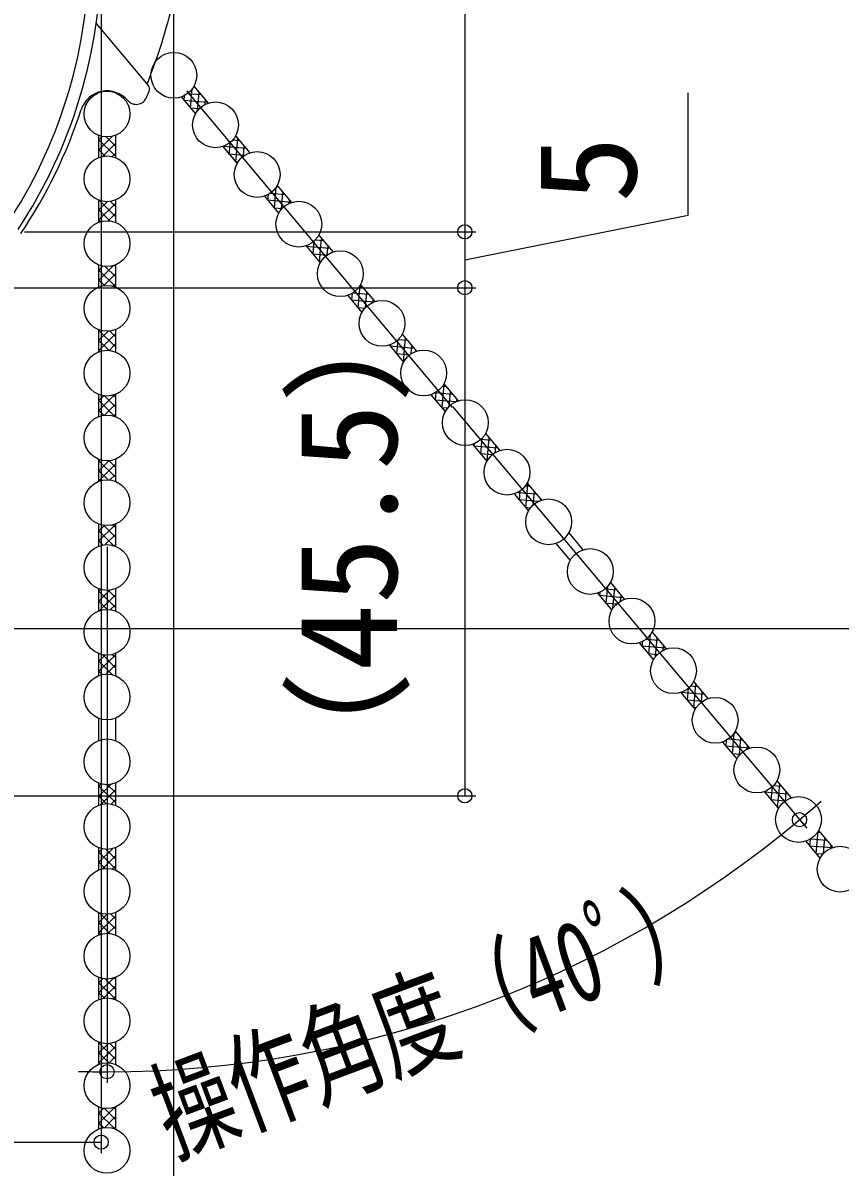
# Model space of a CAD drawing. Units: millimetres, scale not verified. Extents: x -525 to 525, y -783 to 778.
# Drawn here: x -174 to -100.8, y 289.2 to 391.6 of the extents above; entities that cross this region are included whole.
import ezdxf
from ezdxf.enums import TextEntityAlignment as Align

# ---------------------------------------------------------------- set-up
doc = ezdxf.new("R2010")
doc.units = ezdxf.units.MM
doc.header["$LTSCALE"] = 4
for name, color, linetype in [('0-2_YKK_11', 7, 'Continuous'), ('0-5_YKK_13', 4, 'Continuous'), ('0-7_YKK_D', 6, 'Continuous'), ('0-9_YSS_K', 3, 'Continuous')]:
    doc.layers.add(name, color=color, linetype=linetype)
doc.styles.add('ＭＳ ゴシック', font='')
doc.styles.get('ＭＳ ゴシック').set_extended_font_data('MS Gothic')

msp = doc.modelspace()

# ---------------------------------------------------------------- linework, layer by layer
at = {"layer": '0-2_YKK_11'}
for radius, start, end in [(43.9, 327.37281, 0), (45, 326.59444, 360)]:
    msp.add_arc((-212, 397.9), radius, start, end, dxfattribs=at)
at = {"layer": '0-5_YKK_13'}
for p, q in [((-167.448, 391.569), (-162.784, 386.012)), ((-162.887, 386.135), (-162.855, 386.22)), ((-159.236, 385.304), (-158.069, 385.201)), ((-158.992, 383.968), (-158.839, 385.711)), ((-158.719, 385.896), (-158.646, 385.889)), ((-158.692, 385.944), (-157.416, 384.424)), ((-158.373, 383.75), (-158.23, 385.393)), ((-159.841, 384.98), (-158.565, 383.46)), ((-159.605, 384.698), (-157.492, 384.514)), ((-159.569, 384.656), (-159.529, 385.114)), ((-157.687, 384.311), (-157.652, 384.705)), ((-159.028, 384.011), (-158.205, 383.939)), ((-167.226, 381.542), (-167.226, 379.558)), ((-167.226, 380.221), (-165.989, 381.459)), ((-167.226, 381.119), (-166.901, 381.445)), ((-167.226, 381.175), (-165.726, 379.675)), ((-166.555, 381.402), (-165.726, 380.573)), ((-165.778, 381.523), (-165.726, 381.471)), ((-165.726, 381.542), (-165.726, 379.558)), ((-154.963, 381.501), (-153.688, 379.981)), ((-154.951, 379.152), (-154.766, 381.266)), ((-167.226, 380.277), (-166.643, 379.693)), ((-166.892, 379.657), (-165.726, 380.823)), ((-156.113, 380.536), (-154.837, 379.016)), ((-156.106, 380.528), (-156.105, 380.539)), ((-156.041, 380.562), (-154.028, 380.386)), ((-155.528, 379.84), (-155.434, 380.921)), ((-155.223, 381.128), (-154.605, 381.074)), ((-154.268, 379.676), (-154.189, 380.578)), ((-166.006, 379.645), (-165.726, 379.925)), ((-155.564, 379.883), (-154.148, 379.759)), ((-154.987, 379.195), (-154.742, 379.174)), ((-151.235, 377.058), (-149.96, 375.538)), ((-152.384, 376.093), (-151.109, 374.573)), ((-152.065, 375.713), (-152.017, 376.258)), ((-151.843, 376.37), (-150.565, 376.258)), ((-151.488, 375.025), (-151.322, 376.912)), ((-151.292, 376.959), (-151.142, 376.946)), ((-150.858, 374.936), (-150.725, 376.45)), ((-167.226, 375.742), (-167.226, 373.758)), ((-167.226, 375.731), (-167.219, 375.739)), ((-167.226, 374.833), (-166.459, 375.6)), ((-167.226, 373.935), (-165.726, 375.435)), ((-167.155, 375.716), (-165.726, 374.287)), ((-166.165, 375.624), (-165.726, 375.185)), ((-165.726, 375.742), (-165.726, 373.758)), ((-152.101, 375.755), (-149.987, 375.57)), ((-151.523, 375.067), (-150.796, 375.004)), ((-150.175, 375.451), (-150.148, 375.762)), ((-167.226, 374.889), (-166.221, 373.884)), ((-167.226, 373.991), (-167.053, 373.817)), ((-166.366, 373.897), (-165.726, 374.537)), ((-148.024, 370.897), (-147.92, 372.085)), ((-147.811, 372.193), (-147.101, 372.131)), ((-147.507, 372.615), (-146.232, 371.095)), ((-147.447, 370.209), (-147.262, 372.322)), ((-148.656, 371.65), (-147.381, 370.13)), ((-148.637, 371.628), (-146.524, 371.443)), ((-148.601, 371.585), (-148.594, 371.672)), ((-148.06, 370.94), (-146.761, 370.826)), ((-146.755, 370.831), (-146.685, 371.635)), ((-167.226, 369.942), (-167.226, 367.958)), ((-167.226, 368.547), (-165.887, 369.887)), ((-165.833, 369.904), (-165.726, 369.797)), ((-165.726, 369.942), (-165.726, 367.958)), ((-147.483, 370.252), (-147.318, 370.238)), ((-167.226, 369.445), (-166.839, 369.832)), ((-167.226, 369.501), (-165.726, 368.001)), ((-166.801, 368.074), (-165.726, 369.149)), ((-166.634, 369.806), (-165.726, 368.899)), ((-167.226, 368.603), (-166.71, 368.087)), ((-165.947, 368.03), (-165.726, 368.251)), ((-143.983, 366.082), (-143.805, 368.126)), ((-143.868, 368.023), (-143.638, 368.003)), ((-143.779, 368.171), (-142.504, 366.651)), ((-144.928, 367.207), (-143.653, 365.687)), ((-144.597, 366.812), (-142.554, 366.634)), ((-144.561, 366.77), (-144.505, 367.405)), ((-144.455, 367.437), (-143.061, 367.315)), ((-143.343, 366.114), (-143.221, 367.507)), ((-142.664, 366.59), (-142.644, 366.819)), ((-144.019, 366.124), (-143.385, 366.069)), ((-167.226, 364.142), (-167.226, 362.158)), ((-167.226, 364.057), (-167.164, 364.119)), ((-167.226, 364.113), (-165.726, 362.613)), ((-167.226, 363.159), (-166.383, 364.002)), ((-167.226, 362.261), (-165.726, 363.761)), ((-166.23, 364.015), (-165.726, 363.511)), ((-165.726, 364.142), (-165.726, 362.158)), ((-140.051, 363.728), (-138.775, 362.208)), ((-167.226, 363.215), (-166.305, 362.293)), ((-166.297, 362.292), (-165.726, 362.863)), ((-141.2, 362.764), (-139.924, 361.244)), ((-141.097, 362.642), (-141.083, 362.808)), ((-140.52, 361.954), (-140.406, 363.254)), ((-140.402, 363.258), (-139.597, 363.188)), ((-139.943, 361.266), (-139.758, 363.379)), ((-167.226, 362.317), (-167.11, 362.2)), ((-141.133, 362.685), (-139.02, 362.5)), ((-140.556, 361.997), (-139.369, 361.893)), ((-139.243, 361.982), (-139.181, 362.691)), ((-139.979, 361.309), (-139.892, 361.301)), ((-136.479, 357.139), (-136.294, 359.252)), ((-136.445, 359.087), (-136.134, 359.06)), ((-136.323, 359.285), (-135.047, 357.765)), ((-167.226, 358.342), (-167.226, 356.358)), ((-167.226, 356.873), (-165.776, 358.324)), ((-167.226, 357.771), (-166.775, 358.222)), ((-167.226, 357.827), (-165.777, 356.377)), ((-166.716, 358.214), (-165.726, 357.225)), ((-165.89, 358.286), (-165.726, 358.123)), ((-165.726, 358.342), (-165.726, 356.358)), ((-137.472, 358.321), (-136.196, 356.801)), ((-137.092, 357.869), (-135.207, 357.704)), ((-137.072, 358.505), (-135.556, 358.372)), ((-137.057, 357.827), (-136.993, 358.555)), ((-135.829, 357.287), (-135.717, 358.564)), ((-135.153, 357.727), (-135.14, 357.876)), ((-167.226, 356.928), (-166.776, 356.478)), ((-166.715, 356.486), (-165.726, 357.475)), ((-165.889, 356.414), (-165.726, 356.577)), ((-136.515, 357.181), (-135.971, 357.134)), ((-132.594, 354.842), (-131.319, 353.322)), ((-133.744, 353.878), (-132.468, 352.358)), ((-133.629, 353.742), (-131.516, 353.557)), ((-133.593, 353.699), (-133.572, 353.944)), ((-133.016, 353.011), (-132.892, 354.428)), ((-132.996, 354.324), (-132.093, 354.245)), ((-132.43, 352.426), (-132.254, 354.436)), ((-131.731, 353.131), (-131.677, 353.748)), ((-167.226, 352.542), (-167.226, 350.558)), ((-167.226, 352.383), (-167.109, 352.5)), ((-165.726, 352.542), (-165.726, 350.558)), ((-133.052, 353.054), (-131.973, 352.959)), ((-167.226, 352.438), (-165.726, 350.938)), ((-167.226, 351.485), (-166.304, 352.407)), ((-167.226, 350.587), (-165.726, 352.087)), ((-167.226, 351.54), (-166.384, 350.698)), ((-166.298, 352.408), (-165.726, 351.836)), ((-132.475, 352.366), (-132.464, 352.365)), ((-167.226, 350.642), (-167.165, 350.581)), ((-166.23, 350.685), (-165.726, 351.188)), ((-130.015, 349.435), (-128.74, 347.915)), ((-129.696, 349.573), (-128.052, 349.429)), ((-129.552, 348.883), (-129.48, 349.707)), ((-129.025, 350.152), (-128.63, 350.117)), ((-128.975, 348.196), (-128.79, 350.309)), ((-128.866, 350.399), (-127.591, 348.879)), ((-128.315, 348.455), (-128.213, 349.621)), ((-129.588, 348.926), (-127.847, 348.774)), ((-127.642, 348.861), (-127.636, 348.933)), ((-129.011, 348.238), (-128.554, 348.198)), ((-167.226, 346.742), (-167.226, 344.758)), ((-167.226, 345.198), (-165.726, 346.698)), ((-167.226, 346.096), (-166.709, 346.613)), ((-166.802, 346.626), (-165.726, 345.55)), ((-165.948, 346.669), (-165.726, 346.448)), ((-165.726, 346.742), (-165.726, 344.758)), ((-167.226, 346.152), (-165.888, 344.814)), ((-166.633, 344.894), (-165.726, 345.8)), ((-125.138, 345.956), (-123.863, 344.436)), ((-167.226, 345.254), (-166.84, 344.868)), ((-165.832, 344.796), (-165.726, 344.902)), ((-126.287, 344.992), (-125.012, 343.472)), ((-121.41, 341.513), (-120.134, 339.993)), ((-167.226, 340.942), (-167.226, 338.958)), ((-167.226, 340.708), (-167.052, 340.883)), ((-167.226, 339.81), (-166.221, 340.816)), ((-167.226, 340.764), (-165.726, 339.264)), ((-167.154, 338.985), (-165.726, 340.412)), ((-166.367, 340.803), (-165.726, 340.162)), ((-165.726, 340.942), (-165.726, 338.958)), ((-122.559, 340.549), (-121.284, 339.029)), ((-122.397, 340.356), (-120.283, 340.171)), ((-122.361, 340.313), (-122.332, 340.64)), ((-121.865, 340.946), (-120.861, 340.859)), ((-121.784, 339.625), (-121.649, 341.165)), ((-121.184, 339.193), (-121.022, 341.05)), ((-120.49, 339.835), (-120.444, 340.362)), ((-167.226, 339.866), (-166.46, 339.1)), ((-166.164, 339.076), (-165.726, 339.514)), ((-121.82, 339.668), (-120.844, 339.582)), ((-167.226, 338.968), (-167.219, 338.961)), ((-118.831, 336.106), (-117.555, 334.586)), ((-118.559, 335.782), (-118.519, 336.24)), ((-118.226, 336.43), (-117.059, 336.328)), ((-117.982, 335.094), (-117.829, 336.838)), ((-117.709, 337.022), (-117.636, 337.016)), ((-117.682, 337.07), (-116.406, 335.55)), ((-117.363, 334.877), (-117.22, 336.519)), ((-167.226, 335.142), (-167.226, 333.158)), ((-166.893, 335.043), (-165.726, 333.876)), ((-166.007, 335.054), (-165.726, 334.774)), ((-165.726, 335.142), (-165.726, 333.158)), ((-118.595, 335.825), (-116.482, 335.64)), ((-118.018, 335.137), (-117.195, 335.065)), ((-116.677, 335.437), (-116.642, 335.832)), ((-167.226, 333.524), (-165.726, 335.024)), ((-167.226, 334.422), (-166.642, 335.007)), ((-167.226, 334.478), (-165.99, 333.241)), ((-166.554, 333.299), (-165.726, 334.126)), ((-167.226, 333.58), (-166.902, 333.255)), ((-165.777, 333.177), (-165.726, 333.228)), ((-114.518, 330.967), (-114.424, 332.047)), ((-114.214, 332.254), (-113.596, 332.2)), ((-113.954, 332.627), (-112.678, 331.107)), ((-113.941, 330.279), (-113.756, 332.392)), ((-115.103, 331.663), (-113.827, 330.143)), ((-115.096, 331.654), (-115.095, 331.666)), ((-115.031, 331.688), (-113.018, 331.512)), ((-114.554, 331.009), (-113.139, 330.885)), ((-113.258, 330.802), (-113.179, 331.704)), ((-113.977, 330.321), (-113.732, 330.3)), ((-167.226, 329.342), (-167.226, 327.358)), ((-165.726, 329.342), (-165.726, 327.358)), ((-110.478, 326.151), (-110.313, 328.038)), ((-110.282, 328.086), (-110.132, 328.073)), ((-110.225, 328.184), (-108.95, 326.664)), ((-111.375, 327.22), (-110.099, 325.7)), ((-111.091, 326.882), (-108.978, 326.697)), ((-111.055, 326.839), (-111.007, 327.385)), ((-110.833, 327.497), (-109.555, 327.385)), ((-109.848, 326.062), (-109.716, 327.576)), ((-109.166, 326.578), (-109.138, 326.888)), ((-110.514, 326.194), (-109.786, 326.13)), ((-167.226, 323.542), (-167.226, 321.558)), ((-167.226, 323.234), (-166.994, 323.466)), ((-167.226, 322.336), (-166.133, 323.429)), ((-167.226, 323.29), (-165.726, 321.79)), ((-167.044, 321.62), (-165.726, 322.938)), ((-166.439, 323.4), (-165.726, 322.688)), ((-165.726, 323.542), (-165.726, 321.558)), ((-107.646, 322.777), (-106.371, 321.257)), ((-107.627, 322.754), (-105.514, 322.569)), ((-107.592, 322.711), (-107.584, 322.799)), ((-107.014, 322.023), (-106.91, 323.212)), ((-106.802, 323.319), (-106.091, 323.257)), ((-106.497, 323.741), (-105.222, 322.221)), ((-106.437, 321.336), (-106.252, 323.449)), ((-105.745, 321.957), (-105.675, 322.761)), ((-167.226, 322.392), (-166.534, 321.699)), ((-166.101, 321.665), (-165.726, 322.04)), ((-107.05, 322.066), (-105.751, 321.953)), ((-106.473, 321.378), (-106.308, 321.364)), ((-102.974, 317.208), (-102.795, 319.252)), ((-102.858, 319.15), (-102.628, 319.13)), ((-102.769, 319.298), (-101.494, 317.778)), ((-167.226, 317.742), (-167.226, 315.758)), ((-167.226, 316.421), (-165.989, 317.659)), ((-167.226, 317.319), (-166.901, 317.645)), ((-165.778, 317.723), (-165.726, 317.671)), ((-165.726, 317.742), (-165.726, 315.758)), ((-103.918, 318.334), (-102.643, 316.814)), ((-103.587, 317.939), (-101.545, 317.76)), ((-103.551, 317.896), (-103.495, 318.532)), ((-103.445, 318.564), (-102.051, 318.442)), ((-102.333, 317.241), (-102.211, 318.633)), ((-101.654, 317.716), (-101.634, 317.945)), ((-167.226, 317.375), (-165.726, 315.875)), ((-166.892, 315.857), (-165.726, 317.023)), ((-166.555, 317.602), (-165.726, 316.773)), ((-103.009, 317.251), (-102.375, 317.195)), ((-167.226, 316.477), (-166.643, 315.893)), ((-166.006, 315.845), (-165.726, 316.125)), ((-167.226, 311.942), (-167.226, 309.958)), ((-167.226, 311.931), (-167.219, 311.939)), ((-167.226, 311.033), (-166.459, 311.8)), ((-167.226, 310.135), (-165.726, 311.635)), ((-167.155, 311.916), (-165.726, 310.487)), ((-166.165, 311.824), (-165.726, 311.385)), ((-165.726, 311.942), (-165.726, 309.958)), ((-167.226, 311.089), (-166.221, 310.084)), ((-166.366, 310.097), (-165.726, 310.737)), ((-167.226, 310.191), (-167.053, 310.017)), ((-167.226, 306.142), (-167.226, 304.158)), ((-167.226, 304.747), (-165.887, 306.087)), ((-167.226, 305.645), (-166.839, 306.032)), ((-167.226, 305.701), (-165.726, 304.201)), ((-166.801, 304.274), (-165.726, 305.349)), ((-166.634, 306.006), (-165.726, 305.099)), ((-165.833, 306.104), (-165.726, 305.997)), ((-165.726, 306.142), (-165.726, 304.158)), ((-167.226, 304.803), (-166.71, 304.287)), ((-165.947, 304.23), (-165.726, 304.451)), ((-167.226, 300.342), (-167.226, 298.358)), ((-167.226, 300.257), (-167.164, 300.319)), ((-167.226, 300.313), (-165.726, 298.813)), ((-167.226, 299.359), (-166.383, 300.202)), ((-166.23, 300.215), (-165.726, 299.711)), ((-165.726, 300.342), (-165.726, 298.358)), ((-167.226, 298.461), (-165.726, 299.961)), ((-167.226, 299.415), (-166.305, 298.493)), ((-167.226, 298.517), (-167.11, 298.4)), ((-166.297, 298.492), (-165.726, 299.063)), ((-167.226, 294.542), (-167.226, 292.558)), ((-167.226, 293.073), (-165.776, 294.524)), ((-167.226, 293.971), (-166.775, 294.422)), ((-166.716, 294.414), (-165.726, 293.425)), ((-165.89, 294.486), (-165.726, 294.323)), ((-165.726, 294.542), (-165.726, 292.558)), ((-167.226, 294.027), (-165.777, 292.577)), ((-167.226, 293.128), (-166.776, 292.678)), ((-166.715, 292.686), (-165.726, 293.675)), ((-165.889, 292.614), (-165.726, 292.777))]:
    msp.add_line(p, q, dxfattribs=at)
msp.add_lwpolyline([(-164.626, 384.67), (-164.538, 384.579), (-164.439, 384.499), (-164.331, 384.433), (-164.215, 384.381), (-164.093, 384.344), (-163.967, 384.322), (-163.84, 384.317), (-163.713, 384.328), (-163.589, 384.356), (-163.469, 384.399), (-163.355, 384.456), (-163.25, 384.528), (-163.155, 384.613), (-163.071, 384.708), (-163.001, 384.814), (-162.944, 384.927)], dxfattribs=at)
for centre in [(-160.493, 386.923), (-166.476, 383.45), (-156.764, 382.48), (-166.476, 377.65), (-153.036, 378.037), (-149.308, 373.594), (-166.476, 371.85), (-145.58, 369.151), (-166.476, 366.05), (-141.852, 364.708), (-166.476, 360.25), (-138.124, 360.265), (-134.395, 355.822), (-166.476, 354.45), (-130.667, 351.379), (-166.476, 348.65), (-126.939, 346.936), (-166.476, 342.85), (-123.211, 342.493), (-119.483, 338.05), (-166.476, 337.05), (-115.755, 333.606), (-166.476, 331.25), (-112.026, 329.163), (-166.476, 325.45), (-108.298, 324.72), (-104.57, 320.277), (-166.476, 319.65), (-100.842, 315.834), (-166.476, 313.85), (-166.476, 308.05), (-166.476, 302.25), (-166.476, 296.45), (-166.476, 290.65)]:
    msp.add_circle(centre, 2.05, dxfattribs=at)
for centre, radius, start, end in [((-212, 405.7), 52.865, 338.37758, 346.61931), ((-166.476, 383.1), 2.427, 40.31723, 161.87659), ((-212, 405.7), 53.273, 337.04979, 337.71834), ((-163.167, 385.691), 0.5, 337.71834, 40), ((-212, 398), 45.473, 326.26932, 341.87659)]:
    msp.add_arc(centre, radius, start, end, dxfattribs=at)
at = {"layer": '0-7_YKK_D'}
for p, q in [((-134.445, 444.9), (-134.445, 372.9)), ((-167, 396.9), (-167, 290.392)), ((-135.539, 357.176), (-159.322, 385.52)), ((-173.852, 372.9), (-133.445, 372.9)), ((-173.852, 372.9), (-133.445, 372.9)), ((-134.445, 372.9), (-134.445, 367.9)), ((-213.304, 367.9), (-133.445, 367.9)), ((-213.304, 367.9), (-133.445, 367.9)), ((-134.445, 367.9), (-134.445, 322.4)), ((-135.539, 357.276), (-103.835, 319.492)), ((-166.476, 344.7), (-166.476, 296.693)), ((-254, 337.399), (-38, 337.399)), ((-222.531, 322.4), (-133.445, 322.4)), ((-240, 291.392), (-167, 291.392))]:
    msp.add_line(p, q, dxfattribs=at)
msp.add_lwpolyline([(-134.445, 370.4), (-114.445, 374.4), (-114.445, 385.355)], dxfattribs=at)
for centre in [(-134.445, 372.9), (-134.445, 372.9), (-134.445, 367.9), (-134.445, 367.9), (-134.445, 322.4), (-104.478, 320.258), (-166.476, 297.693), (-167, 291.392)]:
    msp.add_circle(centre, 0.637, dxfattribs=at)
for start, end in [(310, 311.51482), (270, 310), (268.48518, 270)]:
    msp.add_arc((-166.476, 394.146), 96.453, start, end, dxfattribs=at)
at = {"layer": '0-9_YSS_K'}
msp.add_line((-160.5, 234.203), (-160.5, 450.9), dxfattribs=at)

# ---------------------------------------------------------------- texts
at = {"layer": '0-7_YKK_D', "style": 'ＭＳ ゴシック'}
for s, p in [('5', (-116.445, 375.514)), ('（45.5）', (-137.876, 321.593))]:
    msp.add_text(s, height=8.798, rotation=90, dxfattribs=at).set_placement(p, align=Align.BOTTOM_LEFT)
at = {"layer": '0-7_YKK_D', "style": 'ＭＳ ゴシック', "width": 0.7}
msp.add_text('操作角度（40ﾟ）', height=7.331, rotation=20.554, dxfattribs=at).set_placement((-159.862, 287.972), align=Align.BOTTOM_LEFT)

doc.saveas('drawing.dxf')
